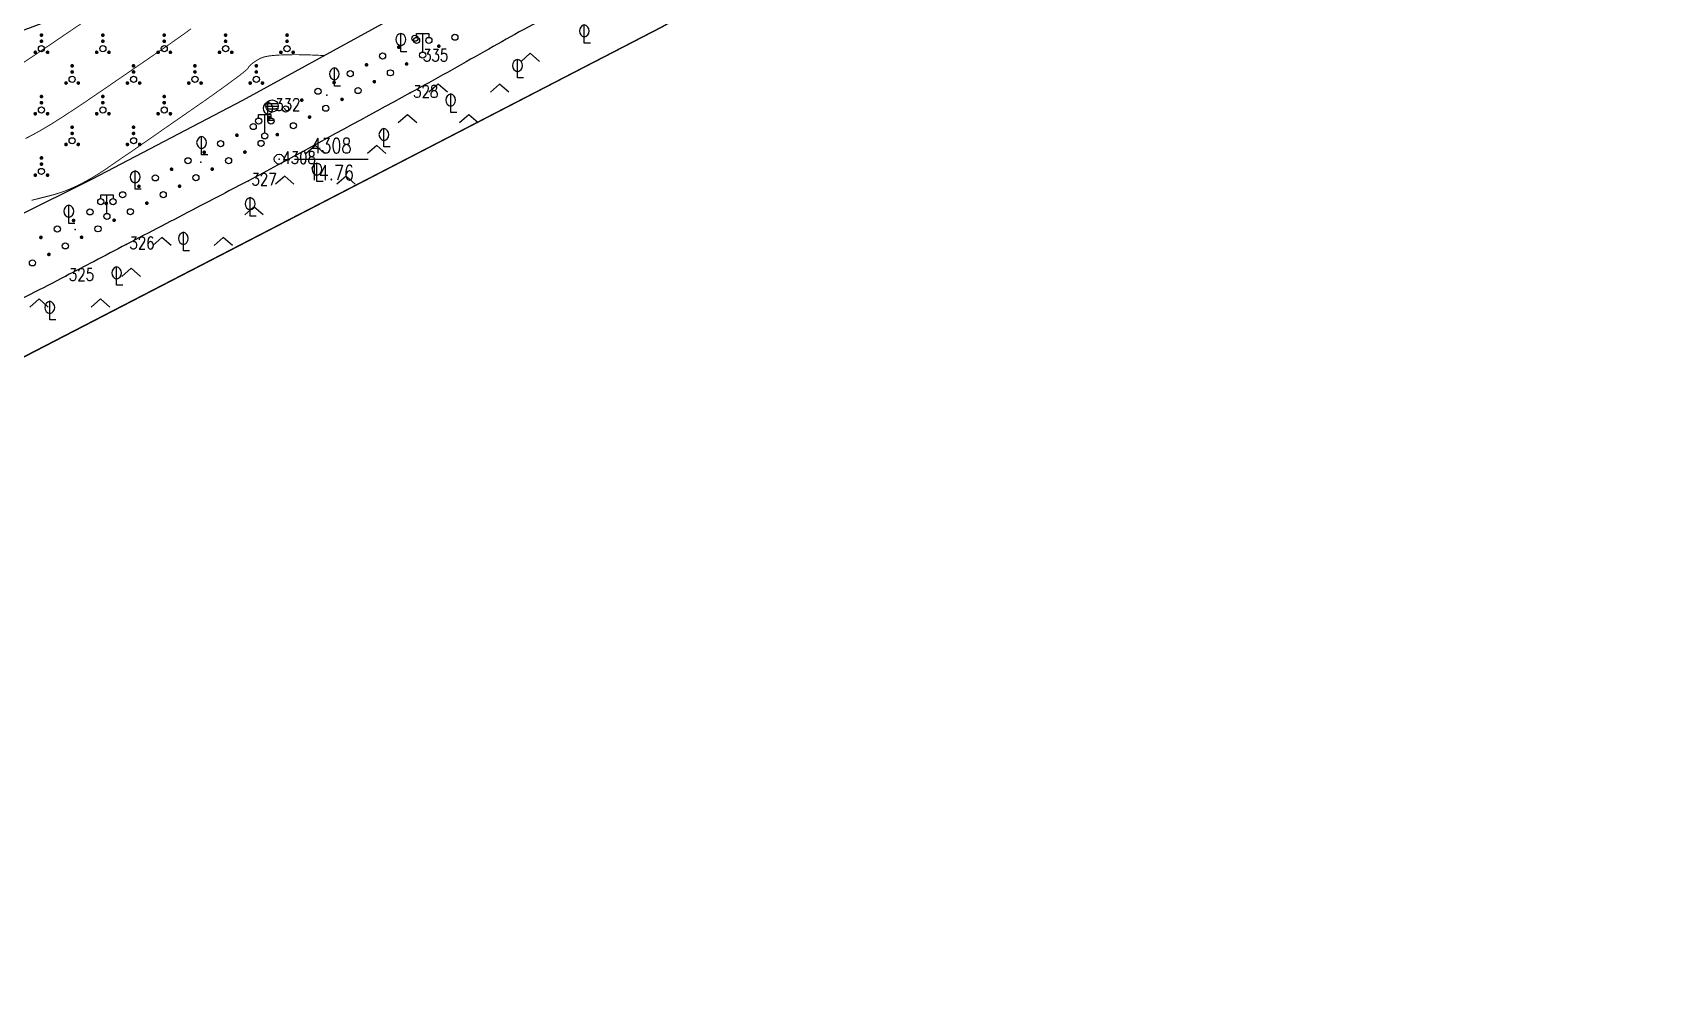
# Model space of a CAD drawing. Extents: x 1196 to 2163, y 619 to 1882.
# Drawn here: x 1747.7 to 1879.5, y 651.8 to 729.5 of the extents above; entities that cross this region are included whole.
import ezdxf
from ezdxf.enums import TextEntityAlignment as Align

# ---------------------------------------------------------------- set-up
doc = ezdxf.new("R2010")
doc.units = 0
doc.header["$LTSCALE"] = 0.5
doc.header["$PDSIZE"] = 0.2
doc.layers.get('0').update_dxf_attribs({"linetype": 'CONTINUOUS'})
for name, color, linetype in [('COMPONENT', 4, 'CONTINUOUS'), ('DGX', 2, 'CONTINUOUS'), ('DLDW', 11, 'CONTINUOUS'), ('DLSS', 4, 'CONTINUOUS'), ('KZD', 1, 'CONTINUOUS'), ('ZBTZ', 3, 'CONTINUOUS'), ('ZDH', 1, 'CONTINUOUS')]:
    doc.layers.add(name, color=color, linetype=linetype)
doc.styles.add('HZ', font='rs.shx', dxfattribs={"width": 0.8, "bigfont": 'hztxt.shx'})
doc.linetypes.add('1161', pattern='A,0,[149,AAA.SHX,S=0.15,R=0,X=0,Y=0],-1.6', length=1.6)

# ---------------------------------------------------------------- blocks, each defined once
blk = doc.blocks.new('gc170')
at = {"linetype": 'Continuous'}
blk.add_circle((0, 0), 0.5, dxfattribs=at)
blk = doc.blocks.new('gc253')
at = {"const_width": 0.3}
blk.add_lwpolyline([(-0.15, 0, 1), (0.15, 0, 1)], format="xyb", close=True, dxfattribs=at)
blk = doc.blocks.new('gc143')
for p, q in [((0, 0), (0, 3)), ((1, 0), (0, 0))]:
    blk.add_line(p, q)
for centre, start, end in [((0.225, 2), 102.68038, 257.31962), ((-0.225, 2), 282.68038, 77.31962)]:
    blk.add_arc(centre, 1.025, start, end)
blk = doc.blocks.new('gc097')
for p, q in [((-1, 2.9), (-1, 3.5)), ((-1, 3.5), (1, 3.5)), ((0, 0.5), (0, 3.5)), ((1, 3.5), (1, 2.9))]:
    blk.add_line(p, q)
for centre in [(-1, 2.4), (1, 2.4), (0, 0)]:
    blk.add_circle(centre, 0.5)
blk = doc.blocks.new('gc160')
at = {"const_width": 0.3}
for points in [[(-0.15, 2.2, 1), (0.15, 2.2, 1)], [(-0.15, 1.2, 1), (0.15, 1.2, 1)], [(-1.15, -0.6, 1), (-0.85, -0.6, 1)], [(0.85, -0.6, 1), (1.15, -0.6, 1)]]:
    blk.add_lwpolyline(points, format="xyb", close=True, dxfattribs=at)
blk.add_circle((0, 0), 0.5)
blk = doc.blocks.new('gc211')
for p, q in [((0, 0), (-1.5, -1.32)), ((1.5, -1.32), (0, 0))]:
    blk.add_line(p, q)
blk = doc.blocks.new('gcbj0103')
for p, q in [((-1, 0), (1, 0)), ((-0.9, 0.43), (0.9, 0.43)), ((-0.88, -0.47), (0.88, -0.47))]:
    blk.add_line(p, q)
blk.add_circle((0, 0), 1)
blk = doc.blocks.new('gc117')
blk.add_circle((0, 0), 0.8)
blk.add_point((0, 0))

msp = doc.modelspace()

# ---------------------------------------------------------------- linework, layer by layer
at = {"linetype": 'Continuous'}
for p in [(1771.71, 724.39), (1761.46, 718.92), (1751.21, 713.44)]:
    msp.add_point(p, dxfattribs=at)
at = {"layer": 'DGX', "linetype": 'Continuous', "const_width": 0.075}
for points in [[(1746.54, 726.73), (1747.76, 727.54), (1749.16, 728.48), (1750.75, 729.56), (1752.34, 730.64), (1753.75, 731.6), (1754.96, 732.43), (1755.7, 732.93)], [(1747.17, 720.85), (1747.77, 721.16), (1748.47, 721.55), (1749.26, 722.02), (1750.16, 722.59), (1751.15, 723.24), (1752.24, 723.97), (1753.36, 724.73), (1754.41, 725.45), (1755.4, 726.13), (1756.33, 726.77), (1757.21, 727.37), (1758.02, 727.93), (1758.78, 728.45), (1759.47, 728.94), (1760.1, 729.38), (1760.65, 729.79)], [(1771.5, 727.61), (1771.46, 727.61), (1770.28, 727.66), (1769.25, 727.68), (1768.37, 727.67), (1767.63, 727.64), (1767.04, 727.58), (1766.6, 727.49), (1766.3, 727.38), (1766.08, 727.26), (1765.9, 727.14), (1765.73, 727.03), (1765.6, 726.93), (1765.49, 726.84), (1765.41, 726.76), (1765.35, 726.68), (1765.32, 726.61), (1765.23, 726.5), (1765, 726.3), (1764.63, 726.01), (1764.12, 725.63), (1763.47, 725.15), (1762.69, 724.59), (1761.76, 723.93), (1760.69, 723.19), (1759.58, 722.42), (1758.54, 721.7), (1757.57, 721.02), (1756.67, 720.4), (1755.84, 719.82), (1755.07, 719.3), (1754.37, 718.82), (1753.74, 718.38), (1753.14, 717.99), (1752.56, 717.64), (1751.99, 717.32), (1751.43, 717.03), (1750.88, 716.78), (1750.34, 716.56), (1749.8, 716.38), (1749.29, 716.23), (1748.8, 716.11), (1748.36, 716), (1747.98, 715.9), (1747.66, 715.82)]]:
    msp.add_lwpolyline(points, dxfattribs=at)
at = {"layer": 'DLSS', "linetype": 'Continuous', "const_width": 0.1}
msp.add_lwpolyline([(1706.59, 721.05, 0.017307), (1740.62, 730.2, 0.029753), (1759.84, 737.37, 0.002264), (1797.93, 754.41, 0.016867), (1802.95, 756.89, 0.005613), (1818.87, 765.67, 0.016551), (1824.13, 768.88, 0.004146), (1824.78, 769.32, 0.000071), (1862.92, 795.31, 0.002848), (1919.74, 834.52, 0.002246), (1991.3, 884.98)], format="xyb", dxfattribs=at)
at = {"layer": 'DLSS', "linetype": 'Continuous', "const_width": 0.1, "flags": 128}
msp.add_lwpolyline([(1712.61, 685.29), (1799.02, 729.95), (1805.16, 733.47), (1828.1, 750.84), (1854.79, 767.91), (1872.96, 775.75)], dxfattribs=at)
at = {"layer": 'KZD', "linetype": 'Continuous'}
msp.add_line((1769.08, 719.17), (1775.08, 719.17), dxfattribs=at)
at = {"layer": 'ZBTZ', "linetype": '1161', "flags": 128}
msp.add_lwpolyline([(2121.82, 1026.51), (2151.19, 995.67), (2151.42, 993.36), (2151.53, 990.43), (2151.53, 989.01), (2151.38, 988.34), (2151, 986.93), (2150.02, 985.07), (2148.29, 982.5), (2146.19, 980.09), (2145.7, 979.78), (2096.33, 944.91), (2043.54, 908.4), (1945.97, 839.94), (1866.41, 784.94), (1844, 770.51), (1793.75, 739.61), (1787.35, 736.36), (1781.6, 733.16), (1764.84, 723.95), (1752.6, 717.55), (1721.55, 702.1), (1708.19, 695.67), (1705.97, 707.37), (1715.25, 709.14), (1713.33, 719.29), (1713.39, 719.89), (1741.42, 727.61), (1760.94, 734.89), (1799.05, 751.94), (1804.24, 754.5), (1825.48, 766.53), (1841.91, 776.8), (1864.56, 793.15), (1992.85, 882.76), (2000.01, 888.8), (2003.78, 892.56), (2012.65, 902.66), (2015.54, 906.34), (2020.91, 915), (2025.38, 925.02), (2030.02, 940.68), (2031.48, 947.7), (2032.67, 959.12), (2038.74, 959.05), (2038.79, 969.11), (2032.71, 969.19), (2030.8, 1037.78), (2029.78, 1088.82), (2027.96, 1095.29), (2025.31, 1099.93), (2022.41, 1105.06), (2019.03, 1109.61), (2017.02, 1111.92), (2001.14, 1128.32), (1942.65, 1190.71), (1941.55, 1191.89), (1941.02, 1193.1), (1940.91, 1193.98), (1940.93, 1194.88), (1941.08, 1195.88), (1941.44, 1197.02), (1942.05, 1198.13), (1942.56, 1198.77), (1943.3, 1199.49), (1944.46, 1200.39), (1945.46, 1200.71), (1947.06, 1201.06), (1949.3, 1201.03), (1953.93, 1200.94), (1955.83, 1200.74), (2121.12, 1027.25)], close=True, dxfattribs=at)
at = {"layer": 'ZBTZ', "linetype": 'Continuous', "flags": 128}
msp.add_lwpolyline([(1712.61, 685.29), (1799.02, 729.95), (1805.16, 733.47), (1828.1, 750.84), (1854.79, 767.91), (1872.96, 775.75), (2152.33, 970.64)], dxfattribs=at)
for points in [[(2046.94, 903.45, 0.005433), (1949.47, 835.06, -0.007658), (1880.11, 786.86, -0.00086), (1874.12, 782.84, -0.001175), (1869.72, 779.93, -0.005991), (1847.19, 765.42, -0.003325), (1806.09, 740.04, -0.001199), (1797.98, 735.13, -0.007573), (1796.69, 734.38, -0.018669), (1793.74, 732.86, 0.015755), (1790.23, 731.09, 0.003774), (1784.56, 727.94, -0.003526), (1778.49, 724.56, -0.000878), (1767.7, 718.68, -0.003996), (1765.32, 717.41, -0.000411), (1761.09, 715.2, 0.000304), (1755.38, 712.23, 0.000159), (1752.75, 710.85, -0.000182), (1750.45, 709.65, -0.004776), (1744.63, 706.68, -0.002409)], [(1731.87, 700.42, -0.000032), (1716.23, 692.86, -0.000903)]]:
    msp.add_lwpolyline(points, format="xyb", dxfattribs=at)
at = {"layer": 'ZDH', "linetype": 'Continuous'}
for p in [(1779.29, 727.5, 14.47), (1779.29, 727.5, 14.47), (1778.49, 724.56, 14.46), (1778.49, 724.56, 14.46), (1767.25, 723.5, 14.82), (1767.25, 723.5, 14.82), (1767.83, 719.17, 14.76), (1767.83, 719.17, 14.76), (1767.83, 719.17, 14.76), (1765.32, 717.41, 14.8), (1765.32, 717.41, 14.8), (1755.38, 712.23, 15.05), (1755.38, 712.23, 15.05), (1750.45, 709.65, 15.18), (1750.45, 709.65, 15.18)]:
    msp.add_point(p, dxfattribs=at)

# ---------------------------------------------------------------- block references
at = {"layer": 'COMPONENT', "linetype": 'Continuous', "xscale": 0.5, "yscale": 0.5}
msp.add_blockref('gcbj0103', (1767.25, 723.5, 14.82), dxfattribs=at)
at = {"layer": 'DLDW', "linetype": 'Continuous', "xscale": 0.5, "yscale": 0.5}
for p in [(1779.52, 727.64, 15.84), (1766.66, 721.07, 15.84), (1753.8, 714.51, 15.84)]:
    msp.add_blockref('gc097', p, dxfattribs=at)
at = {"layer": 'KZD', "linetype": 'Continuous', "xscale": 0.5, "yscale": 0.5}
msp.add_blockref('gc117', (1767.83, 719.17, 14.76), dxfattribs=at)
at = {"layer": 'ZBTZ', "linetype": 'Continuous', "xscale": 0.5, "yscale": 0.5}
for name, p in [('gc160', (1748.47, 728.17)), ('gc160', (1753.47, 728.17)), ('gc160', (1758.47, 728.17)), ('gc160', (1763.47, 728.17)), ('gc160', (1768.47, 728.17)), ('gc143', (1777.74, 727.91, 16.22)), ('gc143', (1792.68, 728.61, 14.1)), ('gc211', (1788.28, 727.79)), ('gc160', (1750.97, 725.67)), ('gc160', (1755.97, 725.67)), ('gc160', (1760.97, 725.67)), ('gc160', (1765.97, 725.67)), ('gc143', (1772.33, 725.11, 16.22)), ('gc143', (1787.24, 725.79, 14.1)), ('gc211', (1780.78, 725.29)), ('gc211', (1785.78, 725.29)), ('gc160', (1748.47, 723.17)), ('gc160', (1753.47, 723.17)), ('gc160', (1758.47, 723.17)), ('gc143', (1766.92, 722.31, 16.22)), ('gc143', (1781.8, 722.98, 14.1)), ('gc211', (1778.28, 722.79)), ('gc211', (1783.28, 722.79)), ('gc160', (1750.97, 720.67)), ('gc160', (1755.97, 720.67)), ('gc143', (1761.51, 719.52, 16.22)), ('gc143', (1776.36, 720.17, 14.1)), ('gc211', (1770.78, 720.29)), ('gc211', (1775.78, 720.29)), ('gc160', (1748.47, 718.17)), ('gc143', (1770.91, 717.35, 14.1)), ('gc143', (1756.1, 716.72, 16.22)), ('gc211', (1768.28, 717.79)), ('gc211', (1773.28, 717.79)), ('gc143', (1765.47, 714.54, 14.1)), ('gc143', (1750.7, 713.93, 16.22)), ('gc211', (1765.78, 715.29)), ('gc143', (1760.03, 711.72, 14.1)), ('gc211', (1758.28, 712.79)), ('gc211', (1763.28, 712.79)), ('gc143', (1754.59, 708.91, 14.1)), ('gc211', (1755.78, 710.29)), ('gc211', (1748.28, 707.79)), ('gc211', (1753.28, 707.79)), ('gc143', (1749.15, 706.1, 14.1))]:
    msp.add_blockref(name, p, dxfattribs=at)
for name, p, rotation in [('gc170', (1778.88, 729.02, 15.84), 208.9898906278363), ('gc170', (1782.14, 729.1, 15.84), 29.32816452598712), ('gc170', (1776.25, 727.57, 15.84), 208.6902511216501), ('gc253', (1777.57, 728.29, 15.84), 208.8140741099198), ('gc170', (1779.52, 727.64, 15.84), 28.97761884721506), ('gc253', (1780.83, 728.37, 15.84), 29.15289168660112), ('gc170', (1773.62, 726.13, 15.84), 208.641089150767), ('gc253', (1774.94, 726.85, 15.84), 208.6656701362086), ('gc170', (1776.89, 726.2, 15.84), 28.68866071327723), ('gc253', (1778.21, 726.92, 15.84), 28.80234600782904), ('gc170', (1770.99, 724.7, 15.84), 208.591927179884), ('gc253', (1772.3, 725.41, 15.84), 208.6165081653255), ('gc170', (1774.26, 724.76, 15.84), 28.63952005360662), ('gc253', (1775.58, 725.48, 15.84), 28.66409038344195), ('gc170', (1768.35, 723.26, 15.84), 208.5427652090009), ('gc253', (1769.67, 723.98, 15.84), 208.5673461944425), ('gc170', (1771.63, 723.32, 15.84), 28.59037939393596), ('gc253', (1772.95, 724.04, 15.84), 28.61494972377129), ('gc253', (1767.03, 722.55, 15.84), 208.5181842235594), ('gc253', (1770.31, 722.6, 15.84), 28.56580906410069), ('gc253', (1764.39, 721.12, 15.84), 207.8931815612927), ('gc170', (1765.72, 721.83, 15.84), 208.4137851430078), ('gc253', (1767.68, 721.17, 15.84), 28.51666840443003), ('gc170', (1768.99, 721.89, 15.84), 28.54123873426536), ('gc253', (1761.73, 719.73, 15.84), 207.5401158589831), ('gc170', (1763.06, 720.43, 15.84), 207.5697451766973), ('gc253', (1765.04, 719.75, 15.84), 27.86704458776162), ('gc170', (1766.36, 720.45, 15.84), 28.38290999072567), ('gc253', (1759.07, 718.35, 15.84), 207.4911715745102), ('gc170', (1760.4, 719.04, 15.84), 207.5104865412689), ('gc253', (1762.38, 718.36, 15.84), 27.5387999031921), ('gc170', (1763.71, 719.05, 15.84), 27.5684137404336), ('gc253', (1756.41, 716.96, 15.84), 207.5236683435683), ('gc170', (1757.74, 717.65, 15.84), 207.5074199590393), ('gc253', (1759.72, 716.97, 15.84), 27.49187977940397), ('gc170', (1761.05, 717.66, 15.84), 27.5091860659506), ('gc253', (1753.75, 715.57, 15.84), 207.5561651126264), ('gc170', (1755.08, 716.27, 15.84), 207.5399167280974), ('gc253', (1757.05, 715.59, 15.84), 27.52438586689262), ('gc170', (1758.39, 716.28, 15.84), 27.5081328231483), ('gc253', (1751.09, 714.18, 15.84), 207.5927782376555), ('gc170', (1752.42, 714.88, 15.84), 207.5743978332711), ('gc253', (1754.39, 714.2, 15.84), 27.55689195438127), ('gc170', (1755.72, 714.89, 15.84), 27.54063891063695), ('gc170', (1749.76, 713.49, 15.84), 207.5707424032746), ('gc170', (1753.07, 713.5, 15.84), 27.57522599242892), ('gc253', (1748.43, 712.8, 15.84), 207.4951431322842), ('gc170', (1750.41, 712.11, 15.84), 27.56965478556123), ('gc253', (1751.74, 712.81, 15.84), 27.59361235918344), ('gc170', (1747.74, 710.73, 15.84), 27.2314334402894), ('gc253', (1749.08, 711.42, 15.84), 27.48411515540238)]:
    msp.add_blockref(name, p, dxfattribs=dict(at, rotation=rotation))

# ---------------------------------------------------------------- texts
at = {"layer": 'KZD', "linetype": 'Continuous', "style": 'HZ', "width": 0.8}
for s, p in [('4308', (1772.08, 720.27)), ('14.76', (1772.08, 718.07))]:
    msp.add_text(s, height=1.2, dxfattribs=at).set_placement(p, align=Align.MIDDLE)
at = {"layer": 'ZDH', "linetype": 'Continuous', "style": 'HZ', "width": 0.8}
for s, p in [('335', (1779.54, 727.13, 14.47)), ('335', (1779.54, 727.13, 14.47)), ('328', (1778.74, 724.18, 14.46)), ('328', (1778.74, 724.18, 14.46)), ('332', (1767.5, 723.12, 14.82)), ('332', (1767.5, 723.12, 14.82)), ('4308', (1768.08, 718.8, 14.76)), ('4308', (1768.08, 718.8, 14.76)), ('4308', (1768.08, 718.8, 14.76)), ('327', (1765.57, 717.03, 14.8)), ('327', (1765.57, 717.03, 14.8)), ('326', (1755.63, 711.85, 15.05)), ('326', (1755.63, 711.85, 15.05)), ('325', (1750.7, 709.28, 15.18)), ('325', (1750.7, 709.28, 15.18))]:
    msp.add_text(s, height=1, dxfattribs=at).set_placement(p)

doc.saveas('drawing.dxf')
